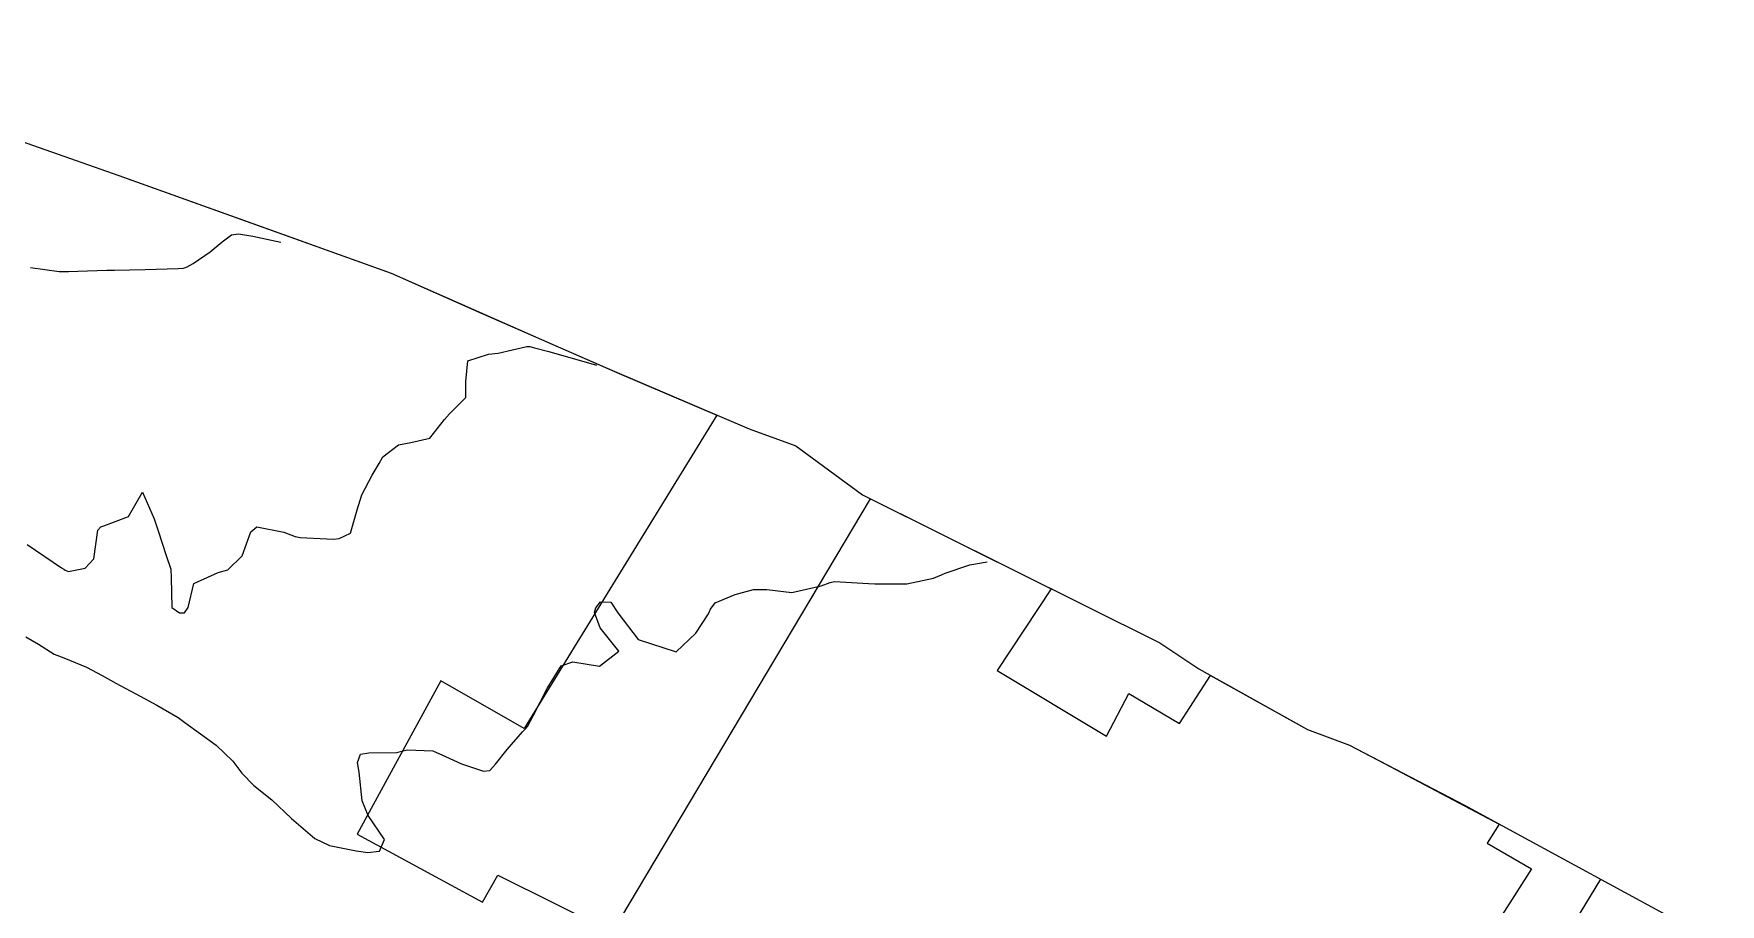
# Model space of a CAD drawing. Header units: metres. Extents: x 298520 to 308411, y 7433745 to 7450750.
# Drawn here: x 306346.1 to 306434.3, y 7435925 to 7435970.5 of the extents above; entities that cross this region are included whole.
import ezdxf

# ---------------------------------------------------------------- set-up
doc = ezdxf.new("R2010")
doc.units = ezdxf.units.M
doc.header["$LTSCALE"] = 10
for name, color, linetype in [('Area', 45, 'Continuous'), ('Curvas de Nivel 1m', 11, 'Continuous'), ('Curvas de Nivel 5m', 15, 'Continuous'), ('Edificações', 30, 'Continuous'), ('Vias Primárias', 230, 'Continuous')]:
    doc.layers.add(name, color=color, linetype=linetype)

msp = doc.modelspace()

# ---------------------------------------------------------------- linework, layer by layer
at = {"layer": 'Area'}
msp.add_polyline3d([(306342.219, 7435965.993, 715.868), (306350.56, 7435963.07, 717.468), (306364.794, 7435957.958, 715.479), (306373.249, 7435954.223, 719.52), (306376.376, 7435952.859, 718.53), (306383.513, 7435949.818, 715.789), (306385.949, 7435948.921, 715.922), (306389.437, 7435946.371, 716.163), (306404.978, 7435938.62, 719.692), (306407.014, 7435937.269, 719.363), (306412.706, 7435934.094, 721.142), (306412.7, 7435934.097, 721.15), (306414.893, 7435933.266, 720.96), (306420.876, 7435930.149, 720.872), (306434.282, 7435922.863, 716.622)], dxfattribs=at)
at = {"layer": 'Curvas de Nivel 1m', "flags": 128}
for points, elevation in [([(306345.94, 7435958.261), (306347.441, 7435958.051), (306347.938, 7435958.041), (306348.417, 7435958.057), (306349.939, 7435958.109), (306350.335, 7435958.12), (306351.939, 7435958.152), (306353.659, 7435958.193), (306353.94, 7435958.222), (306354.129, 7435958.28), (306354.455, 7435958.465), (306355.34, 7435959.069), (306355.96, 7435959.599), (306356.449, 7435959.96), (306356.823, 7435960.011), (306357.572, 7435959.895), (306359.033, 7435959.58)], 714), ([(306345.708, 7435938.932), (306346.362, 7435938.56), (306347.178, 7435938.028), (306347.696, 7435937.833), (306348.876, 7435937.343), (306349.687, 7435936.912), (306350.411, 7435936.513), (306351.676, 7435935.827), (306352.551, 7435935.366), (306353.665, 7435934.715), (306354.014, 7435934.466), (306355.645, 7435933.264), (306356.525, 7435932.437), (306356.999, 7435931.802), (306357.62, 7435931.171), (306358.566, 7435930.41), (306359.598, 7435929.436), (306360.813, 7435928.388), (306361.579, 7435928.021), (306362.97, 7435927.752), (306363.576, 7435927.664), (306364.19, 7435927.73), (306364.456, 7435928.341), (306363.601, 7435929.586), (306363.29, 7435930.355), (306363.124, 7435931.853), (306363.048, 7435932.359), (306363.19, 7435932.806), (306363.641, 7435932.865), (306365.082, 7435932.895), (306365.643, 7435933.035), (306366.979, 7435932.974), (306367.639, 7435932.674), (306368.485, 7435932.291), (306369.629, 7435931.913), (306369.955, 7435931.952), (306370.261, 7435932.274), (306370.866, 7435933.046), (306371.659, 7435933.97), (306371.806, 7435934.112), (306371.928, 7435934.256), (306372.219, 7435934.802), (306372.952, 7435936.241), (306373.695, 7435937.423), (306374.295, 7435937.626), (306375.695, 7435937.409), (306376.704, 7435938.195), (306375.721, 7435939.416), (306375.438, 7435940.213), (306375.493, 7435940.454), (306375.738, 7435940.762), (306376.289, 7435940.752), (306376.641, 7435940.196), (306377.712, 7435938.802), (306379.703, 7435938.16), (306380.731, 7435939.136), (306381.387, 7435940.143), (306381.501, 7435940.377), (306381.739, 7435940.712), (306382.777, 7435941.158), (306383.746, 7435941.419), (306384.435, 7435941.414), (306385.745, 7435941.255), (306387.282, 7435941.6), (306387.75, 7435941.783), (306387.985, 7435941.824), (306389.75, 7435941.721), (306390.086, 7435941.701), (306391.75, 7435941.708), (306393.149, 7435941.999), (306393.571, 7435942.177), (306393.757, 7435942.264), (306395.043, 7435942.698), (306395.963, 7435942.86)], 716)]:
    msp.add_lwpolyline(points, dxfattribs=dict(at, elevation=elevation))
at = {"layer": 'Curvas de Nivel 5m', "elevation": 715, "flags": 128}
msp.add_lwpolyline([(306345.771, 7435943.773), (306347.558, 7435942.543), (306347.68, 7435942.469), (306347.752, 7435942.433), (306347.931, 7435942.358), (306348.806, 7435942.529), (306349.265, 7435943.02), (306349.471, 7435944.523), (306349.614, 7435944.692), (306349.785, 7435944.741), (306351.061, 7435945.237), (306351.803, 7435946.5), (306352.408, 7435945.11), (306352.625, 7435944.487), (306353.046, 7435943.198), (306353.28, 7435942.477), (306353.296, 7435942.024), (306353.332, 7435940.476), (306353.729, 7435940.196), (306354.001, 7435940.195), (306354.193, 7435940.465), (306354.482, 7435941.726), (306355.751, 7435942.296), (306356.254, 7435942.442), (306357.014, 7435943.181), (306357.467, 7435944.425), (306357.786, 7435944.695), (306359.189, 7435944.406), (306359.78, 7435944.183), (306360.043, 7435944.133), (306361.778, 7435944.041), (306362.075, 7435944.079), (306362.67, 7435944.367), (306363.022, 7435945.588), (306363.266, 7435946.358), (306363.813, 7435947.392), (306364.17, 7435947.996), (306364.367, 7435948.345), (306365.185, 7435948.985), (306365.834, 7435949.099), (306366.827, 7435949.327), (306367.584, 7435950.304), (306367.856, 7435950.606), (306368.702, 7435951.454), (306368.707, 7435952.292), (306368.815, 7435953.365), (306369.895, 7435953.727), (306370.398, 7435953.772), (306371.901, 7435954.124), (306372.042, 7435954.117), (306372.295, 7435954.057), (306373.043, 7435953.863), (306375.533, 7435953.15)], dxfattribs=at)
at = {"layer": 'Edificações'}
msp.add_lwpolyline([(306342.219, 7435965.993), (306350.56, 7435963.07), (306357.816, 7435960.464), (306364.794, 7435957.958), (306369.595, 7435955.837), (306376.728, 7435952.709), (306381.823, 7435950.538), (306371.749, 7435934.151), (306367.39, 7435936.632), (306363.025, 7435928.617), (306369.571, 7435925.056), (306370.382, 7435926.474), (306376.363, 7435923.487), (306389.859, 7435946.16), (306393.713, 7435944.238), (306399.3, 7435941.452), (306396.474, 7435937.169), (306402.191, 7435933.742), (306403.363, 7435935.982), (306406.013, 7435934.404), (306407.64, 7435936.92), (306410.233, 7435935.474), (306412.7, 7435934.097), (306414.893, 7435933.266), (306416.72, 7435932.314), (306422.726, 7435929.144), (306422.088, 7435928.139), (306424.422, 7435926.798), (306422.12, 7435923.19)], dxfattribs=at)
at = {"layer": 'Vias Primárias', "elevation": 712.306}
msp.add_lwpolyline([(306331.558, 7435970.478), (306309.029, 7435930.515, 0.031288), (306306.43, 7435925.146, 0.386343), (306307.107, 7435923.285), (306337.604, 7435905.83), (306386.767, 7435878.003, -0.004211), (306393.634, 7435874.04, 0.362587), (306398.381, 7435874.824), (306406.184, 7435888.776), (306420.044, 7435913.096), (306428.033, 7435926.259)], format="xyb", dxfattribs=at)

doc.saveas('drawing.dxf')
